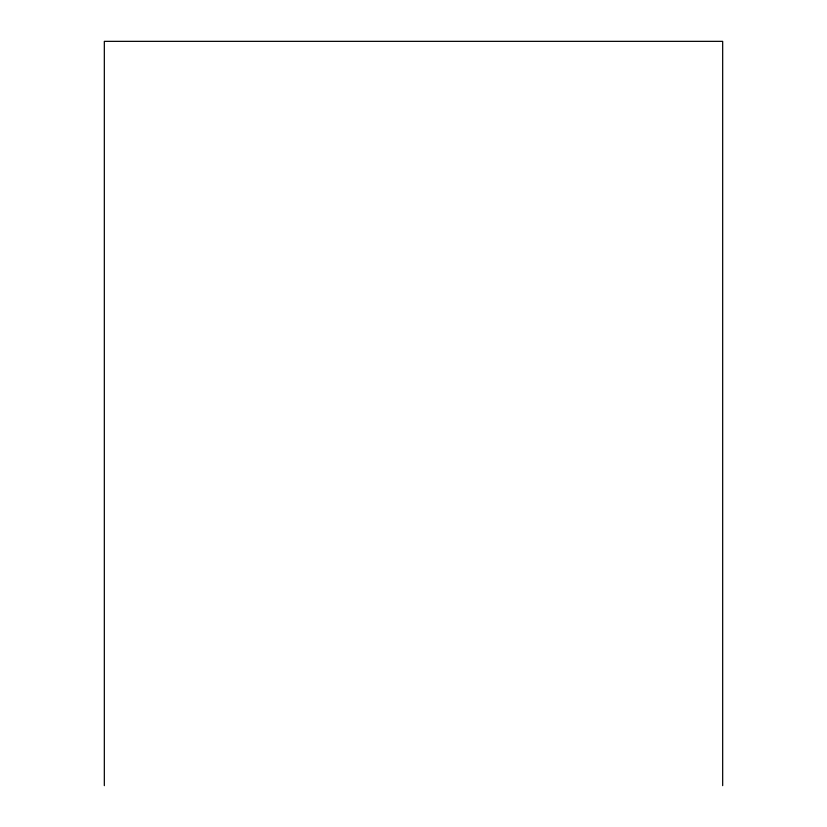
<?xml version="1.0" encoding="UTF-8"?>
<svg xmlns="http://www.w3.org/2000/svg" width="827" height="827" viewBox="0 0 827 827"><rect width="100%" height="100%" fill="white"/><g stroke="black" fill="none" stroke-linecap="round" stroke-linejoin="round"><path stroke-width="1.24" d="M722.674 785.65L722.674 41.35L104.326 41.35L104.326 785.65"/></g></svg>
